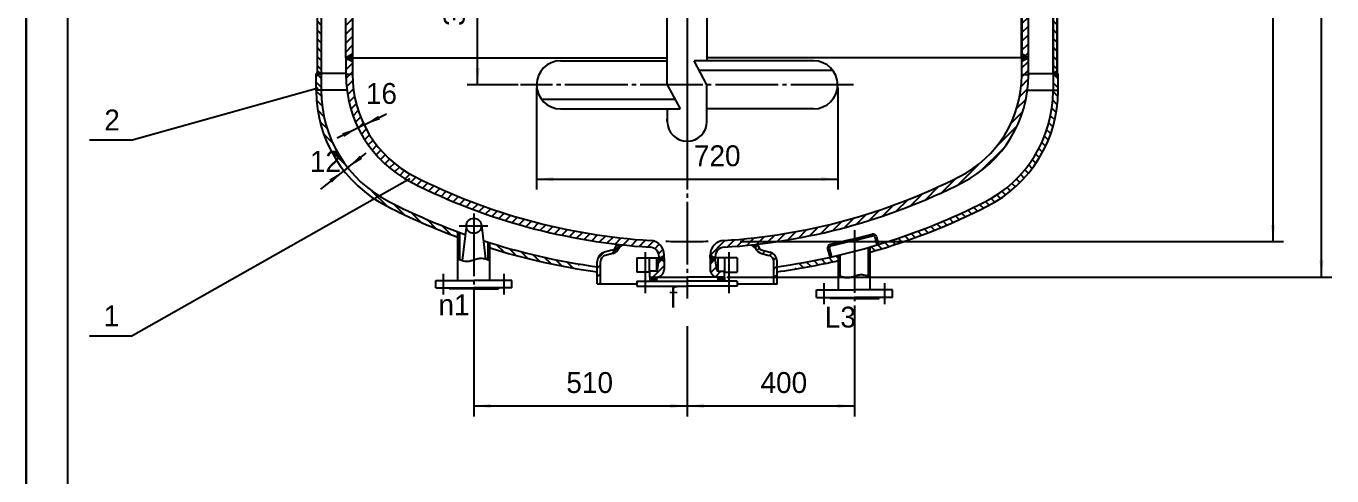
# Model space of a CAD drawing. Extents: x -21 to 598, y -220 to 621.
# Drawn here: x -21.2 to 291.1, y 121.4 to 229 of the extents above; entities that cross this region are included whole.
import ezdxf

# ---------------------------------------------------------------- set-up
doc = ezdxf.new("R2010")
doc.units = 0
doc.linetypes.add('DASHDOT', pattern=[18, 15, -1, 1, -1])
doc.layers.get('0').update_dxf_attribs({"linetype": 'CONTINUOUS'})
for name, color, linetype in [('1', 7, 'CONTINUOUS'), ('2', 94, 'DASHDOT'), ('70', 8, 'CONTINUOUS')]:
    doc.layers.add(name, color=color, linetype=linetype)
doc.styles.get("Standard").update_dxf_attribs({"font": 'isocp.shx', "width": 0.707, "bigfont": 'hztxt.shx'})
doc.styles.add('STYLE1', font='cadt_en.shx', dxfattribs={"width": 2.145643, "bigfont": 'cadt_hz.shx'})
doc.styles.add('STYLE17', font='cadt_en.shx', dxfattribs={"width": 1.115263, "bigfont": 'cadt_hz.shx'})
doc.styles.add('STYLE18', font='cadt_en.shx', dxfattribs={"width": 1.115263, "bigfont": 'cadt_hz.shx'})
doc.dimstyles.get("Standard").update_dxf_attribs({"dimtxt": 3.5, "dimasz": 4, "dimexe": 2, "dimexo": 0, "dimgap": 1, "dimtad": 1, "dimtoh": 1, "dimdec": 4, "dimzin": 0, "dimtxsty": 'STANDARD', "dimcen": 0, "dimazin": 3, "dimtfac": 1, "dimtdec": 4, "dimtmove": 0, "dimatfit": 3, "dimtolj": 1, "dimtzin": 0})

# ---------------------------------------------------------------- blocks, each defined once
blk = doc.blocks.new('*U30')
for p, q in [((216.89, 222.37), (216.91, 222.39, 1)), ((216.89, 222.09), (217.09, 222.29)), ((216.89, 222.27), (217.98, 221.18)), ((216.89, 221.81), (217.27, 222.18)), ((216.89, 221.52), (217.45, 222.08)), ((216.89, 221.99), (217.8, 221.08)), ((216.89, 221.24), (217.63, 221.98)), ((216.89, 220.96), (217.81, 221.87)), ((216.89, 220.67), (217.99, 221.77)), ((218.16, 221.28), (217.25, 222.19)), ((218.34, 221.39), (217.92, 221.81)), ((216.89, 221.7), (217.62, 220.97)), ((217.44, 220.87), (216.89, 221.42)), ((217.26, 220.77), (216.89, 221.14)), ((216.89, 220.85), (217.08, 220.66)), ((216.89, 220.57), (216.91, 220.56)), ((217.27, 220.77), (218.17, 221.66)), ((217.94, 221.16), (218.35, 221.56))]:
    blk.add_line(p, q)
blk = doc.blocks.new('*U31')
for p, q in [((224.4, 217.72), (224.43, 217.75, 1)), ((224.49, 217.78), (224.76, 217.52)), ((224.58, 217.62), (225.1, 218.14)), ((224.67, 217.89), (225.43, 217.13)), ((224.76, 217.51), (225.39, 218.14)), ((224.85, 217.99), (225.59, 217.25)), ((224.94, 217.41), (225.39, 217.86)), ((225.39, 217.73), (225.03, 218.09)), ((225.12, 217.31), (225.54, 217.73)), ((225.39, 218.01), (225.21, 218.2)), ((225.3, 217.2), (225.59, 217.49)), ((225.39, 218.3), (225.39, 218.29)), ((225.59, 217.53), (225.4, 217.73)), ((225.48, 217.1), (225.59, 217.21))]:
    blk.add_line(p, q)
blk = doc.blocks.new('*U32')
for p, q in [((216.89, 342.01), (218.49, 343.61, 1)), ((216.89, 339.89), (218.49, 341.49)), ((216.89, 337.77), (218.49, 339.37)), ((216.89, 335.65), (218.49, 337.25)), ((216.89, 333.53), (218.49, 335.13)), ((216.89, 331.41), (218.49, 333.01)), ((216.89, 329.29), (218.49, 330.89)), ((216.89, 327.16), (218.49, 328.76)), ((216.89, 325.04), (218.49, 326.64)), ((216.89, 322.92), (218.49, 324.52)), ((216.89, 320.8), (218.49, 322.4)), ((216.89, 318.68), (218.49, 320.28)), ((216.89, 316.56), (218.49, 318.16)), ((216.89, 314.44), (218.49, 316.04)), ((216.89, 312.32), (218.49, 313.92)), ((216.89, 310.19), (218.49, 311.79)), ((216.89, 308.07), (218.49, 309.67)), ((216.89, 305.95), (218.49, 307.55)), ((216.89, 303.83), (218.49, 305.43)), ((216.89, 301.71), (218.49, 303.31)), ((216.89, 299.59), (218.49, 301.19)), ((216.89, 297.47), (218.49, 299.07)), ((216.89, 295.34), (218.49, 296.94)), ((216.89, 293.22), (218.49, 294.82)), ((216.89, 291.1), (218.49, 292.7)), ((216.89, 288.98), (218.49, 290.58)), ((216.89, 286.86), (218.49, 288.46)), ((216.89, 284.74), (218.49, 286.34)), ((216.89, 282.62), (218.49, 284.22)), ((216.89, 280.5), (218.49, 282.1)), ((216.89, 278.37), (218.49, 279.97)), ((216.89, 276.25), (218.49, 277.85)), ((216.89, 274.13), (218.49, 275.73)), ((216.89, 272.01), (218.49, 273.61)), ((216.89, 269.89), (218.49, 271.49)), ((216.89, 267.77), (218.49, 269.37)), ((216.89, 265.65), (218.49, 267.25)), ((216.89, 263.52), (218.49, 265.12)), ((216.89, 261.4), (218.49, 263)), ((216.89, 259.28), (218.49, 260.88)), ((216.89, 257.16), (218.49, 258.76)), ((216.89, 255.04), (218.49, 256.64)), ((216.89, 252.92), (218.49, 254.52)), ((216.89, 250.8), (218.49, 252.4)), ((216.89, 248.68), (218.49, 250.28)), ((216.89, 246.55), (218.49, 248.15)), ((216.89, 244.43), (218.49, 246.03)), ((216.89, 242.31), (218.49, 243.91)), ((216.89, 240.19), (218.49, 241.79)), ((216.89, 238.07), (218.49, 239.67)), ((216.89, 235.95), (218.49, 237.55)), ((216.89, 233.83), (218.49, 235.43)), ((216.89, 231.71), (218.49, 233.31)), ((216.89, 229.58), (218.49, 231.18)), ((216.89, 227.46), (218.49, 229.06)), ((216.89, 225.34), (218.49, 226.94)), ((216.89, 223.22), (218.49, 224.82)), ((217.72, 221.92), (218.49, 222.7))]:
    blk.add_line(p, q)
blk = doc.blocks.new('*U33')
for p, q in [((216.89, 218.98), (218.49, 220.58)), ((216.76, 214.6), (218.48, 216.32)), ((216.89, 216.85), (218.49, 218.46)), ((216.4, 212.12), (218.31, 214.03)), ((215.69, 209.29), (217.91, 211.5)), ((214.37, 205.84), (217.16, 208.64)), ((210.89, 200.24), (215.82, 205.18)), ((207.15, 194.39), (212.6, 199.83)), ((201.78, 191.13), (206.74, 196.1)), ((193.9, 187.5), (197.04, 190.64)), ((197.71, 189.18), (201.11, 192.59)), ((186.89, 184.73), (189.64, 187.49)), ((190.31, 186.03), (193.24, 188.96)), ((180.46, 182.55), (182.96, 185.04)), ((183.61, 183.57), (186.23, 186.19)), ((168.86, 179.43), (171.01, 181.57)), ((171.63, 180.08), (173.85, 182.3)), ((174.49, 180.81), (176.79, 183.11)), ((177.43, 181.63), (179.82, 184.02)), ((149.94, 177.48), (150.59, 178.13)), ((152.06, 177.48), (152.96, 178.37)), ((154.18, 177.48), (155.37, 178.67)), ((156.3, 177.48), (157.83, 179.01)), ((158.42, 177.48), (160.34, 179.4)), ((160.94, 177.88), (162.91, 179.85)), ((163.52, 178.33), (165.54, 180.35)), ((166.16, 178.85), (168.24, 180.93)), ((145.69, 177.48), (145.98, 177.76, 1)), ((147.81, 177.48), (148.26, 177.93))]:
    blk.add_line(p, q)
blk = doc.blocks.new('*U34')
for p, q in [((224.39, 217.6), (225.59, 216.4, 1)), ((225.59, 214.28), (224.39, 215.48)), ((224.39, 213.35), (225.56, 212.18)), ((225.16, 208.35), (224.11, 209.4)), ((225.42, 210.21), (224.31, 211.31)), ((223.79, 207.59), (224.8, 206.58)), ((222.91, 204.23), (223.85, 203.29)), ((224.37, 204.9), (223.39, 205.87)), ((221.71, 201.18), (222.62, 200.28)), ((223.27, 201.75), (222.34, 202.67)), ((219.44, 197.09), (220.31, 196.23)), ((221.13, 197.52), (220.26, 198.4)), ((221.9, 198.87), (221.02, 199.76)), ((217.64, 194.65), (218.49, 193.8)), ((219.43, 194.99), (218.57, 195.84)), ((215.38, 190.55), (214.53, 191.4)), ((215.62, 192.43), (216.47, 191.58)), ((217.51, 192.66), (216.66, 193.51)), ((209.62, 187.82), (210.5, 186.94)), ((211.8, 187.76), (210.93, 188.63)), ((212.19, 189.5), (213.05, 188.64)), ((214.24, 189.57), (213.39, 190.42)), ((202.53, 184.3), (203.44, 183.4)), ((204.88, 184.08), (203.98, 184.98)), ((206.31, 184.76), (205.42, 185.66)), ((206.84, 186.36), (207.73, 185.46)), ((209.14, 186.18), (208.25, 187.07)), ((196.03, 180.2), (195.1, 181.13)), ((196.61, 181.74), (197.53, 180.82)), ((199.03, 181.44), (198.11, 182.36)), ((199.6, 183), (200.51, 182.08)), ((201.98, 182.74), (201.07, 183.64)), ((188.29, 177.33), (187.35, 178.28)), ((188.92, 178.82), (189.87, 177.88)), ((191.43, 178.44), (190.49, 179.38)), ((192.04, 179.95), (192.97, 179.01)), ((194.5, 179.6), (193.58, 180.53)), ((180.89, 176.25), (181.86, 175.28)), ((183.49, 175.77), (182.53, 176.73)), ((184.15, 177.23), (185.1, 176.28)), ((185.75, 177.75), (186.7, 176.8)), ((163.66, 172.27), (164.69, 171.23)), ((165.46, 172.59), (166.49, 171.56)), ((168.26, 171.91), (167.24, 172.93)), ((169, 173.28), (170.02, 172.27)), ((171.76, 172.65), (170.75, 173.66)), ((172.48, 174.05), (173.09, 173.44)), ((162.88, 170.92), (162.69, 171.11))]:
    blk.add_line(p, q)
blk = doc.blocks.new('*U35')
for p, q in [((225.39, 341.75), (224.39, 342.75, 1)), ((225.39, 339.63), (224.39, 340.63)), ((224.39, 338.51), (225.39, 337.51)), ((225.39, 335.39), (224.39, 336.39)), ((224.39, 334.27), (225.39, 333.27)), ((225.39, 331.15), (224.39, 332.15)), ((224.39, 330.03), (225.39, 329.03)), ((225.39, 326.91), (224.39, 327.91)), ((225.39, 324.78), (224.39, 325.78)), ((224.39, 323.66), (225.39, 322.66)), ((225.39, 320.54), (224.39, 321.54)), ((224.39, 319.42), (225.39, 318.42)), ((225.39, 316.3), (224.39, 317.3)), ((224.39, 315.18), (225.39, 314.18)), ((224.39, 313.06), (225.39, 312.06)), ((225.39, 309.93), (224.39, 310.93)), ((224.39, 308.81), (225.39, 307.81)), ((225.39, 305.69), (224.39, 306.69)), ((224.39, 304.57), (225.39, 303.57)), ((225.39, 301.45), (224.39, 302.45)), ((224.39, 300.33), (225.39, 299.33)), ((224.39, 298.21), (225.39, 297.21)), ((225.39, 295.09), (224.39, 296.09)), ((224.39, 293.96), (225.39, 292.96)), ((225.39, 290.84), (224.39, 291.84)), ((224.39, 289.72), (225.39, 288.72)), ((225.39, 286.6), (224.39, 287.6)), ((225.39, 284.48), (224.39, 285.48)), ((224.39, 283.36), (225.39, 282.36)), ((225.39, 280.24), (224.39, 281.24)), ((224.39, 279.11), (225.39, 278.11)), ((225.39, 275.99), (224.39, 276.99)), ((225.39, 273.87), (224.39, 274.87)), ((225.39, 271.75), (224.39, 272.75)), ((225.39, 269.63), (224.39, 270.63)), ((225.39, 267.51), (224.39, 268.51)), ((225.39, 265.39), (224.39, 266.39)), ((225.39, 263.27), (224.39, 264.27)), ((225.39, 261.14), (224.39, 262.14)), ((225.39, 259.02), (224.39, 260.02)), ((225.39, 256.9), (224.39, 257.9)), ((225.39, 254.78), (224.39, 255.78)), ((225.39, 252.66), (224.39, 253.66)), ((225.39, 250.54), (224.39, 251.54)), ((225.39, 248.42), (224.39, 249.42)), ((225.39, 246.3), (224.39, 247.3)), ((225.39, 244.17), (224.39, 245.17)), ((225.39, 242.05), (224.39, 243.05)), ((225.39, 239.93), (224.39, 240.93)), ((225.39, 237.81), (224.39, 238.81)), ((225.39, 235.69), (224.39, 236.69)), ((225.39, 233.57), (224.39, 234.57)), ((225.39, 231.45), (224.39, 232.45)), ((225.39, 229.32), (224.39, 230.32)), ((225.39, 227.2), (224.39, 228.2)), ((225.39, 225.08), (224.39, 226.08)), ((225.39, 222.96), (224.39, 223.96)), ((225.39, 220.84), (224.39, 221.84)), ((225.39, 218.72), (224.39, 219.72))]:
    blk.add_line(p, q)
blk = doc.blocks.new('*D36')
for p, q in [((56.89, 269.38), (56.89, 219.07)), ((216.89, 269.38), (216.89, 216.7)), ((56.89, 266.88), (216.89, 266.88))]:
    blk.add_line(p, q)
for points in [[(56.89, 266.88), (60.89, 267.38), (60.89, 266.38)], [(216.89, 266.88), (212.89, 266.38), (212.89, 267.38)]]:
    blk.add_solid(points)
at = {"insert": (144.23, 268.3), "char_height": 5, "attachment_point": 7, "style": 'STYLE17'}
blk.add_mtext('%%c1600', dxfattribs=at)
blk = doc.blocks.new('*D37')
for p, q in [((49.39, 249.65), (49.39, 257.79)), ((224.39, 257.79), (224.39, 214.33)), ((49.39, 255.29), (224.39, 255.29)), ((49.39, 234.32), (49.39, 245.3))]:
    blk.add_line(p, q)
for points in [[(49.39, 255.29), (53.39, 255.79), (53.39, 254.79)], [(224.39, 255.29), (220.39, 254.79), (220.39, 255.79)]]:
    blk.add_solid(points)
at = {"insert": (144.57, 256.71), "char_height": 5, "attachment_point": 7, "style": 'STYLE18'}
blk.add_mtext('%%c1750', dxfattribs=at)
blk = doc.blocks.new('*D38')
for p, q in [((216.89, 221.48), (216.89, 269.38)), ((218.49, 221.48), (218.49, 269.38)), ((216.89, 266.88), (232.2, 266.88, 1))]:
    blk.add_line(p, q)
for points in [[(216.89, 266.88), (212.89, 266.38), (212.89, 267.38)], [(218.49, 266.88), (222.49, 267.38), (222.49, 266.38)]]:
    blk.add_solid(points)
at = {"style": 'STYLE1'}
blk.add_text('16', height=5, dxfattribs=at).set_placement((226.63, 269.97))
blk = doc.blocks.new('*D39')
for p, q in [((224.39, 217.73), (224.39, 257.81)), ((225.39, 217.73), (225.39, 257.81)), ((233.47, 255.31), (224.39, 255.31, 1))]:
    blk.add_line(p, q)
for points in [[(224.39, 255.31), (220.39, 254.81), (220.39, 255.81)], [(225.39, 255.31), (229.39, 255.81), (229.39, 254.81)]]:
    blk.add_solid(points)
at = {"style": 'STYLE1'}
blk.add_text('10', height=5, dxfattribs=at).set_placement((227.83, 258.41))
blk = doc.blocks.new('*U40')
for p, q in [((130.2, 173.48), (130.22, 173.46)), ((130.31, 173.41), (130.63, 173.73, 1)), ((130.38, 173.58), (130.89, 173.07)), ((130.49, 173.3), (131.3, 174.12)), ((131.39, 172.85), (130.56, 173.69)), ((130.67, 173.2), (131.39, 173.92)), ((131.39, 173.14), (130.74, 173.79)), ((130.85, 173.1), (131.39, 173.64)), ((130.92, 173.89), (131.39, 173.42)), ((131.03, 172.99), (131.39, 173.36)), ((131.1, 174), (131.39, 173.7)), ((131.21, 172.89), (131.39, 173.08)), ((131.28, 174.1), (131.39, 173.98)), ((131.39, 172.79), (131.39, 172.79))]:
    blk.add_line(p, q)
blk = doc.blocks.new('*U41')
for p, q in [((127.99, 168.32), (128.65, 168.98)), ((127.99, 168.74), (128.22, 168.98)), ((127.99, 168.63), (128.64, 167.98)), ((128.07, 167.98), (129.07, 168.98)), ((128.07, 168.98), (129.07, 167.98)), ((128.49, 168.98), (129.49, 167.98)), ((128.5, 167.98), (129.5, 168.98)), ((128.92, 168.98), (129.59, 168.3)), ((128.92, 167.98), (129.59, 168.65)), ((129.34, 168.98), (129.59, 168.72)), ((127.99, 168.2), (128.22, 167.98)), ((129.35, 167.98), (129.59, 168.22, 1))]:
    blk.add_line(p, q)
blk = doc.blocks.new('*U42')
for p, q in [((142.51, 174.1), (142.39, 173.98)), ((142.69, 174), (142.39, 173.7)), ((143.12, 173.2), (142.39, 173.92)), ((142.87, 173.89), (142.39, 173.42)), ((142.39, 173.14), (143.05, 173.79)), ((142.39, 172.85), (143.23, 173.69)), ((142.94, 173.1), (142.39, 173.64)), ((142.76, 172.99), (142.39, 173.36)), ((142.58, 172.89), (142.39, 173.08)), ((142.4, 172.79), (142.39, 172.79)), ((143.3, 173.3), (142.48, 174.12)), ((143.41, 173.58), (142.9, 173.07)), ((143.47, 173.41), (143.15, 173.73)), ((143.59, 173.48), (143.57, 173.46, 1))]:
    blk.add_line(p, q)
blk = doc.blocks.new('*U43')
for p, q in [((144.87, 168.98), (144.19, 168.3)), ((144.44, 168.98), (144.19, 168.72)), ((144.86, 167.98), (144.19, 168.65)), ((145.29, 168.98), (144.29, 167.98)), ((145.29, 167.98), (144.29, 168.98)), ((145.71, 167.98), (144.71, 168.98)), ((145.72, 168.98), (144.72, 167.98)), ((145.79, 168.32), (145.14, 168.98)), ((145.79, 168.63), (145.14, 167.98)), ((145.79, 168.74), (145.56, 168.98)), ((144.44, 167.98), (144.19, 168.22)), ((145.79, 168.2), (145.57, 167.98, 1))]:
    blk.add_line(p, q)
blk = doc.blocks.new('*U45')
for p, q in [((55.45, 221.39), (55.87, 221.81)), ((55.63, 221.28), (56.53, 222.19)), ((56.89, 220.67), (55.8, 221.77)), ((56.89, 222.27), (55.81, 221.18)), ((56.89, 221.99), (55.98, 221.08)), ((56.89, 220.96), (55.98, 221.87)), ((56.89, 221.24), (56.16, 221.98)), ((56.89, 221.52), (56.34, 222.08)), ((56.89, 221.81), (56.52, 222.18)), ((56.89, 222.09), (56.7, 222.29)), ((56.89, 222.37), (56.87, 222.39)), ((55.84, 221.16), (55.44, 221.56)), ((56.51, 220.77), (55.62, 221.66)), ((56.89, 221.7), (56.16, 220.97)), ((56.34, 220.87), (56.89, 221.42)), ((56.52, 220.77), (56.89, 221.14)), ((56.89, 220.85), (56.7, 220.66)), ((56.89, 220.57), (56.88, 220.56, 1))]:
    blk.add_line(p, q)
blk = doc.blocks.new('*U48')
for p, q in [((48.94, 217.99), (48.19, 217.25)), ((48.19, 217.53), (48.39, 217.73)), ((48.49, 217.2), (48.19, 217.49)), ((48.31, 217.1), (48.19, 217.21)), ((48.67, 217.31), (48.24, 217.73)), ((49.12, 217.89), (48.36, 217.13)), ((48.4, 218.3), (48.39, 218.29)), ((48.39, 218.01), (48.58, 218.2)), ((49.02, 217.51), (48.39, 218.14)), ((48.39, 217.73), (48.76, 218.09)), ((48.84, 217.41), (48.39, 217.86)), ((49.2, 217.62), (48.68, 218.14)), ((49.3, 217.78), (49.03, 217.52, 1)), ((49.38, 217.72), (49.35, 217.75))]:
    blk.add_line(p, q)
blk = doc.blocks.new('*U52')
for p, q in [((82.09, 173.32), (82.26, 173.25, 1)), ((82.26, 173.25), (82.45, 173.18)), ((82.45, 173.18), (82.68, 173.09)), ((82.68, 173.09), (82.92, 173.01)), ((82.92, 173.01), (83.17, 172.93)), ((83.17, 172.93), (83.44, 172.86)), ((83.44, 172.86), (83.71, 172.81)), ((83.71, 172.81), (83.97, 172.78)), ((83.97, 172.78), (84.23, 172.77)), ((84.23, 172.77), (84.48, 172.78)), ((84.48, 172.78), (84.73, 172.81)), ((84.73, 172.81), (84.97, 172.86)), ((84.97, 172.86), (85.2, 172.92)), ((85.2, 172.92), (85.43, 172.98)), ((85.43, 172.98), (85.66, 173.06)), ((85.66, 173.06), (85.89, 173.14)), ((85.89, 173.14), (86.12, 173.21)), ((86.12, 173.21), (86.35, 173.29)), ((86.35, 173.29), (86.59, 173.36)), ((86.59, 173.36), (86.82, 173.41)), ((86.82, 173.41), (87.06, 173.46)), ((87.06, 173.46), (87.31, 173.49)), ((87.31, 173.49), (87.56, 173.5)), ((87.56, 173.5), (87.81, 173.49)), ((87.81, 173.49), (88.08, 173.46)), ((88.08, 173.46), (88.35, 173.41)), ((88.35, 173.41), (88.61, 173.34)), ((88.61, 173.34), (88.87, 173.26)), ((88.87, 173.26), (89.11, 173.18)), ((89.11, 173.18), (89.33, 173.1)), ((89.33, 173.1), (89.53, 173.02)), ((89.53, 173.02), (89.69, 172.95))]:
    blk.add_line(p, q)
blk = doc.blocks.new('*U53')
for p, q in [((173.09, 169.43), (173.26, 169.37, 1)), ((173.26, 169.37), (173.45, 169.29)), ((173.45, 169.29), (173.67, 169.2)), ((173.67, 169.2), (173.92, 169.12)), ((173.92, 169.12), (174.17, 169.04)), ((174.17, 169.04), (174.44, 168.97)), ((174.44, 168.97), (174.7, 168.91)), ((174.7, 168.91), (174.97, 168.88)), ((174.97, 168.88), (175.23, 168.87)), ((175.23, 168.87), (175.48, 168.88)), ((175.48, 168.88), (175.72, 168.91)), ((175.72, 168.91), (175.96, 168.95)), ((175.96, 168.95), (176.2, 169.01)), ((176.2, 169.01), (176.43, 169.07)), ((176.43, 169.07), (176.66, 169.15)), ((176.66, 169.15), (176.89, 169.22)), ((176.89, 169.22), (177.12, 169.3)), ((177.12, 169.3), (177.35, 169.37)), ((177.35, 169.37), (177.59, 169.44)), ((177.59, 169.44), (177.82, 169.49)), ((177.82, 169.49), (178.06, 169.54)), ((178.06, 169.54), (178.31, 169.57)), ((178.31, 169.57), (178.56, 169.58)), ((178.56, 169.58), (178.82, 169.57)), ((178.82, 169.57), (179.08, 169.53)), ((179.08, 169.53), (179.35, 169.48)), ((179.35, 169.48), (179.61, 169.41)), ((179.61, 169.41), (179.87, 169.33)), ((179.87, 169.33), (180.11, 169.24)), ((180.11, 169.24), (180.33, 169.16)), ((180.33, 169.16), (180.53, 169.08)), ((180.53, 169.08), (180.69, 169.01))]:
    blk.add_line(p, q)
blk = doc.blocks.new('*U55')
for p, q in [((55.29, 348), (55.91, 348.62, 1)), ((55.29, 345.88), (56.89, 347.48)), ((55.29, 343.76), (56.89, 345.36)), ((55.29, 341.63), (56.89, 343.23)), ((55.29, 339.51), (56.89, 341.11)), ((55.29, 337.39), (56.89, 338.99)), ((55.29, 335.27), (56.89, 336.87)), ((55.29, 333.15), (56.89, 334.75)), ((55.29, 331.03), (56.89, 332.63)), ((55.29, 328.91), (56.89, 330.51)), ((55.29, 326.78), (56.89, 328.38)), ((55.29, 324.66), (56.89, 326.26)), ((55.29, 322.54), (56.89, 324.14)), ((55.29, 320.42), (56.89, 322.02)), ((55.29, 318.3), (56.89, 319.9)), ((55.29, 316.18), (56.89, 317.78)), ((55.29, 314.06), (56.89, 315.66)), ((55.29, 311.94), (56.89, 313.54)), ((55.29, 309.81), (56.89, 311.41)), ((55.29, 307.69), (56.89, 309.29)), ((55.29, 305.57), (56.89, 307.17)), ((55.29, 303.45), (56.89, 305.05)), ((55.29, 301.33), (56.89, 302.93)), ((55.29, 299.21), (56.89, 300.81)), ((55.29, 297.09), (56.89, 298.69)), ((55.29, 294.97), (56.89, 296.57)), ((55.29, 292.84), (56.89, 294.44)), ((55.29, 290.72), (56.89, 292.32)), ((55.29, 288.6), (56.89, 290.2)), ((55.29, 286.48), (56.89, 288.08)), ((55.29, 284.36), (56.89, 285.96)), ((55.29, 282.24), (56.89, 283.84)), ((55.29, 280.12), (56.89, 281.72)), ((55.29, 277.99), (56.89, 279.59)), ((55.29, 275.87), (56.89, 277.47)), ((55.29, 273.75), (56.89, 275.35)), ((55.29, 271.63), (56.89, 273.23)), ((55.29, 269.51), (56.89, 271.11)), ((55.29, 267.39), (56.89, 268.99)), ((55.29, 265.27), (56.89, 266.87)), ((55.29, 263.15), (56.89, 264.75)), ((55.29, 261.02), (56.89, 262.62)), ((55.29, 258.9), (56.89, 260.5)), ((55.29, 256.78), (56.89, 258.38)), ((55.29, 254.66), (56.89, 256.26)), ((55.29, 252.54), (56.89, 254.14)), ((55.29, 250.42), (56.89, 252.02)), ((55.29, 248.3), (56.89, 249.9)), ((55.29, 246.17), (56.89, 247.77)), ((55.29, 244.05), (56.89, 245.65)), ((55.29, 241.93), (56.89, 243.53)), ((55.29, 239.81), (56.89, 241.41)), ((55.29, 237.69), (56.89, 239.29)), ((55.29, 235.57), (56.89, 237.17)), ((55.29, 233.45), (56.89, 235.05)), ((55.29, 231.33), (56.89, 232.93)), ((55.29, 229.2), (56.89, 230.8)), ((55.29, 227.08), (56.89, 228.68)), ((55.29, 224.96), (56.89, 226.56)), ((55.29, 222.84), (56.89, 224.44))]:
    blk.add_line(p, q)
blk = doc.blocks.new('*U56')
for p, q in [((142.39, 174.18), (145.69, 177.48, 1)), ((146.53, 176.2), (147.81, 177.48)), ((148.83, 176.37), (149.94, 177.48)), ((151.16, 176.58), (152.06, 177.48)), ((153.53, 176.83), (154.18, 177.48)), ((155.95, 177.13), (156.3, 177.48)), ((142.39, 172.05), (143.62, 173.28)), ((142.54, 170.08), (143.89, 171.43)), ((143.64, 169.06), (144.96, 170.38)), ((145.68, 168.98), (145.79, 169.09))]:
    blk.add_line(p, q)
blk = doc.blocks.new('*U57')
for p, q in [((55.29, 220.72), (55.77, 221.2, 1)), ((55.29, 218.6), (56.89, 220.2)), ((55.3, 216.49), (56.89, 218.08)), ((55.43, 214.49), (56.92, 215.99)), ((55.68, 212.62), (57.09, 214.03)), ((56.02, 210.84), (57.37, 212.19)), ((56.46, 209.16), (57.76, 210.46)), ((56.99, 207.56), (58.25, 208.82)), ((57.58, 206.04), (58.81, 207.26)), ((58.25, 204.58), (59.45, 205.78)), ((58.98, 203.19), (60.16, 204.37)), ((59.77, 201.86), (60.93, 203.03)), ((60.63, 200.6), (61.77, 201.74)), ((61.54, 199.39), (62.68, 200.52)), ((62.5, 198.23), (63.64, 199.36)), ((63.53, 197.13), (64.66, 198.26)), ((64.6, 196.09), (65.74, 197.22)), ((65.74, 195.1), (66.87, 196.24)), ((66.93, 194.17), (68.07, 195.31)), ((68.17, 193.29), (69.33, 194.45)), ((69.48, 192.48), (70.65, 193.65)), ((70.84, 191.72), (72.03, 192.91)), ((72.25, 191.01), (73.45, 192.21)), ((73.68, 190.31), (74.88, 191.51)), ((75.12, 189.63), (76.32, 190.84)), ((76.57, 188.96), (77.78, 190.17)), ((78.03, 188.3), (79.25, 189.52)), ((79.51, 187.66), (80.73, 188.88)), ((81, 187.03), (82.23, 188.26)), ((82.51, 186.41), (83.74, 187.65)), ((84.03, 185.81), (85.26, 187.05)), ((85.56, 185.23), (86.8, 186.47)), ((87.11, 184.65), (88.36, 185.9)), ((88.67, 184.09), (89.93, 185.35)), ((90.25, 183.55), (91.51, 184.81)), ((91.84, 183.02), (93.11, 184.29)), ((93.45, 182.51), (94.73, 183.79)), ((95.07, 182.01), (96.36, 183.3)), ((96.71, 181.53), (98.01, 182.83)), ((98.37, 181.06), (99.67, 182.37)), ((100.04, 180.62), (101.36, 181.93)), ((101.73, 180.18), (103.06, 181.51)), ((103.44, 179.77), (104.77, 181.1)), ((105.17, 179.37), (106.51, 180.72)), ((106.91, 179), (108.26, 180.35)), ((108.67, 178.64), (110.04, 180)), ((110.45, 178.3), (111.83, 179.67)), ((112.25, 177.98), (113.64, 179.37)), ((114.07, 177.68), (115.48, 179.08)), ((115.91, 177.4), (117.33, 178.81)), ((117.78, 177.14), (119.21, 178.57)), ((119.66, 176.9), (121.11, 178.34)), ((121.57, 176.68), (123.03, 178.14)), ((123.5, 176.49), (124.97, 177.97)), ((125.45, 176.33), (126.95, 177.82)), ((127.43, 176.18), (128.86, 177.61)), ((129.15, 175.78), (130.23, 176.86)), ((130.07, 174.58), (131.11, 175.62)), ((130.04, 172.43), (130.76, 173.15)), ((128.71, 168.98), (131.39, 171.66))]:
    blk.add_line(p, q)
blk = doc.blocks.new('*U59')
for p, q in [((45.18, 244.08), (45.58, 243.68)), ((47.3, 244.08), (47.7, 243.68)), ((48.39, 242.98), (49.39, 241.98, 1)), ((48.39, 240.86), (49.39, 239.86)), ((48.39, 238.74), (49.39, 237.74)), ((48.39, 236.62), (49.39, 235.62)), ((48.39, 234.5), (49.39, 233.5)), ((48.39, 232.38), (49.39, 231.38)), ((48.39, 230.26), (49.39, 229.26)), ((48.39, 228.13), (49.39, 227.13)), ((48.39, 226.01), (49.39, 225.01)), ((48.39, 223.89), (49.39, 222.89)), ((48.39, 221.77), (49.39, 220.77)), ((48.39, 219.65), (49.39, 218.65))]:
    blk.add_line(p, q)
blk = doc.blocks.new('*U61')
for p, q in [((48.19, 215.61), (49.39, 214.41)), ((48.63, 217.29), (49.39, 216.53, 1)), ((48.19, 213.48), (49.42, 212.26)), ((48.27, 211.28), (49.61, 209.95)), ((48.54, 208.89), (50.03, 207.41)), ((49.06, 206.25), (50.79, 204.53)), ((49.95, 203.24), (52.13, 201.06)), ((51.53, 199.54), (55.19, 195.88)), ((56.21, 192.73), (58.35, 190.6)), ((61.5, 189.57), (65.16, 185.92)), ((66.72, 186.47), (69.3, 183.89)), ((70.8, 184.52), (73.19, 182.12)), ((74.63, 182.81), (76.87, 180.56)), ((78.26, 181.3), (80.38, 179.18)), ((81.72, 179.95), (82.09, 179.58))]:
    blk.add_line(p, q)
blk = doc.blocks.new('*U62')
for p, q in [((90.08, 175.84), (89.29, 176.63)), ((93.11, 174.94), (91.33, 176.71)), ((94.33, 175.84), (96.04, 174.12)), ((97.23, 175.05), (98.89, 173.39)), ((89.69, 174.11), (89.29, 174.51)), ((100.06, 174.34), (101.67, 172.73)), ((104.39, 172.14), (102.82, 173.71)), ((107.04, 171.61), (105.51, 173.13)), ((109.64, 171.13), (108.15, 172.62)), ((110.73, 172.16), (111.09, 171.8, 1))]:
    blk.add_line(p, q)
blk = doc.blocks.new('*U63')
for p, q in [((82.49, 179.18), (82.09, 179.58, 1)), ((82.09, 177.46), (82.49, 177.06)), ((82.09, 175.34), (82.49, 174.94))]:
    blk.add_line(p, q)
blk = doc.blocks.new('*U64')
for p, q in [((173.49, 173.04), (173.09, 173.44)), ((180.29, 174.72), (180.69, 174.32, 1)), ((180.69, 172.2), (180.29, 172.6)), ((173.49, 170.91), (173.09, 171.32)), ((180.29, 170.48), (180.69, 170.08))]:
    blk.add_line(p, q)
blk = doc.blocks.new('*D65')
for p, q in [((85.89, 158.7), (85.89, 135.65)), ((136.89, 157.22), (136.89, 135.65)), ((85.89, 138.15), (136.89, 138.15))]:
    blk.add_line(p, q)
for points in [[(85.89, 138.15), (89.89, 138.65), (89.89, 137.65)], [(136.89, 138.15), (132.89, 137.65), (132.89, 138.65)]]:
    blk.add_solid(points)
at = {"style": 'STYLE1'}
blk.add_text('510', height=5, dxfattribs=at).set_placement((108.01, 141.25))
blk = doc.blocks.new('*D66')
for p, q in [((136.89, 157.22), (136.89, 135.65)), ((176.89, 156.77), (176.89, 135.65)), ((136.89, 138.15), (176.89, 138.15))]:
    blk.add_line(p, q)
for points in [[(136.89, 138.15), (140.89, 138.65), (140.89, 137.65)], [(176.89, 138.15), (172.89, 137.65), (172.89, 138.65)]]:
    blk.add_solid(points)
at = {"style": 'STYLE1'}
blk.add_text('400', height=5, dxfattribs=at).set_placement((154.44, 141.25))
blk = doc.blocks.new('*U69')
blk.add_line((59.63, 205.39), (65.03, 208.02))
blk.add_solid([(59.63, 205.39), (63.01, 207.59), (63.45, 206.69)])
blk = doc.blocks.new('*U70')
blk.add_line((59.69, 205.42), (53.18, 202.25))
blk.add_solid([(58.2, 204.69), (54.82, 202.49), (54.38, 203.39)])
blk = doc.blocks.new('*U71')
blk.add_line((55.73, 195.17), (60.1, 198.6))
blk.add_solid([(55.73, 195.17), (58.57, 198.03), (59.18, 197.25)])
blk = doc.blocks.new('*U72')
blk.add_line((56, 195.39), (49.21, 190.06))
blk.add_solid([(54.78, 194.43), (51.94, 191.57), (51.33, 192.36)])
blk = doc.blocks.new('*D86')
for p, q in [((184.54, 402.48), (279.52, 402.48)), ((277.02, 177.48), (277.02, 402.48)), ((149.54, 177.48), (279.52, 177.48))]:
    blk.add_line(p, q)
for points in [[(277.02, 402.48), (277.52, 398.48), (276.52, 398.48)], [(277.02, 177.48), (276.52, 181.48), (277.52, 181.48)]]:
    blk.add_solid(points)
at = {"style": 'STYLE1'}
blk.add_text('2250', height=5, rotation=90, dxfattribs=at).set_placement((273.93, 288.49))
blk = doc.blocks.new('*D163')
for p, q in [((288.58, 168.98), (288.58, 559.68)), ((146.42, 168.98), (291.08, 168.98))]:
    blk.add_line(p, q)
blk.add_solid([(288.58, 168.98), (288.08, 172.98), (289.08, 172.98)])
blk = doc.blocks.new('*U164')
at = {"layer": '1'}
for p, q in [((132.14, 297.91), (132.14, 253.98)), ((141.64, 297.91), (141.64, 250.1)), ((136.89, 255.22), (139.01, 253.1)), ((141.14, 250.98), (139.01, 253.1)), ((132.14, 214.98), (132.14, 251.82)), ((132.65, 250.98), (134.77, 248.85)), ((136.89, 246.73), (134.77, 248.85)), ((141.64, 247.97), (141.64, 220.73)), ((106.64, 220.73), (132.14, 220.73)), ((141.64, 214.98), (138.59, 220.73)), ((167.14, 220.73), (138.59, 220.73)), ((139.77, 218.51), (171.68, 218.51)), ((132.14, 214.98), (135.2, 209.23)), ((141.64, 206.23), (141.64, 214.98)), ((134.02, 211.45), (102.1, 211.45)), ((106.64, 209.23), (135.2, 209.23)), ((132.14, 209.23), (132.14, 206.23, 6.28)), ((167.14, 209.23), (141.64, 209.23)), ((132.14, 206.23), (132.14, 206.73)), ((141.64, 206.23), (141.64, 206.73))]:
    blk.add_line(p, q, dxfattribs=at)
for centre, radius, start, end in [((134.95, 252.92), 3, 45, 225), ((138.84, 249.03), 3, 225, 405), ((106.64, 214.98), 5.75, 90, 270), ((167.14, 214.98), 5.75, 270, 450), ((136.89, 206.23), 4.75, 180, 360)]:
    blk.add_arc(centre, radius, start, end, dxfattribs=at)
at = {"layer": '2'}
for p, q in [((136.89, 300.98), (136.89, 200.78, 6.28)), ((130.87, 257), (142.74, 245.12, 6.28)), ((143.65, 250.98), (129.45, 250.98, 6.28)), ((176.67, 214.98), (97.08, 214.98))]:
    blk.add_line(p, q, dxfattribs=at)
blk = doc.blocks.new('*D165')
for p, q in [((100.89, 214.35), (100.89, 189.93)), ((172.89, 214.35), (172.89, 189.93)), ((100.89, 192.43), (172.89, 192.43))]:
    blk.add_line(p, q)
for points in [[(100.89, 192.43), (104.89, 192.93), (104.89, 191.93)], [(172.89, 192.43), (168.89, 191.93), (168.89, 192.93)]]:
    blk.add_solid(points)
at = {"style": 'STYLE1'}
blk.add_text('720', height=5, dxfattribs=at).set_placement((138.51, 195.52))
blk = doc.blocks.new('*D166')
for p, q in [((128.82, 250.98), (84.28, 250.98)), ((86.78, 214.98), (86.78, 250.98)), ((96.45, 214.98), (84.28, 214.98))]:
    blk.add_line(p, q)
for points in [[(86.78, 250.98), (87.28, 246.98), (86.28, 246.98)], [(86.78, 214.98), (86.28, 218.98), (87.28, 218.98)]]:
    blk.add_solid(points)
at = {"style": 'STYLE1'}
blk.add_text('360', height=5, rotation=90, dxfattribs=at).set_placement((83.69, 229.06))
blk = doc.blocks.new('*U186')
for p, q in [((115.48, 173.35), (117.06, 174.92)), ((118.82, 174.57), (120.47, 176.22)), ((120.19, 176.84), (120.85, 176.17)), ((120.2, 176.68), (120.35, 176.82)), ((120.32, 176.48), (120.63, 176.79)), ((120.44, 176.27), (120.92, 176.75)), ((120.44, 176.26), (120.68, 176.03)), ((120.55, 176.8), (121.02, 176.32)), ((120.55, 176.07), (121.2, 176.72)), ((120.91, 176.76), (121.2, 176.47)), ((121.26, 176.72), (121.37, 176.61)), ((152.34, 176.68), (152.37, 176.7)), ((152.45, 176.71), (153.18, 175.99)), ((152.51, 176.53), (152.72, 176.74)), ((152.68, 176.38), (153.08, 176.78)), ((152.74, 176.74), (153.3, 176.19)), ((152.86, 176.24), (153.44, 176.82)), ((153.03, 176.77), (153.41, 176.39)), ((153.03, 176.09), (153.53, 176.59)), ((153.31, 176.81), (153.53, 176.59)), ((153.55, 175.36), (154.12, 175.92)), ((153.6, 176.84), (153.64, 176.79)), ((154.9, 174.58), (155.55, 175.24)), ((115.39, 171.14), (116.19, 171.94)), ((156.57, 174.13), (157.18, 174.74)), ((157.56, 173), (158.2, 173.64)), ((115.39, 169.02), (116.19, 169.82)), ((157.59, 170.91), (158.39, 171.71)), ((157.59, 168.79), (158.39, 169.59)), ((115.86, 167.36), (116.19, 167.7, 1)), ((158.28, 167.36), (158.39, 167.47))]:
    blk.add_line(p, q)
at = {"layer": '70'}
for p, q in [((118.88, 175.41), (117.1, 174.93, 6.28)), ((120.11, 176.85), (120.61, 175.97)), ((120.61, 175.97), (121.46, 176.7)), ((153.17, 175.97), (152.32, 176.7)), ((153.68, 176.85), (153.17, 175.97)), ((154.9, 175.41), (156.69, 174.93, 6.28)), ((115.39, 167.36), (115.39, 172.71, 6.28)), ((116.19, 167.36), (116.19, 172.71, 6.28)), ((119.09, 174.64), (117.31, 174.16, 6.28)), ((154.69, 174.64), (156.48, 174.16, 6.28)), ((157.59, 167.36), (157.59, 172.71)), ((158.39, 167.36), (158.39, 172.71)), ((115.39, 167.36), (124.89, 167.36)), ((148.89, 167.36), (158.39, 167.36))]:
    blk.add_line(p, q, dxfattribs=at)
for centre, radius, start, end in [((117.69, 172.71), 2.3, 105, 180), ((118.49, 176.86), 1.5, 285, 360), ((118.49, 176.86), 2.3, 285, 337.2161), ((155.29, 176.86), 2.3, 202.7839, 255), ((155.29, 176.86), 1.5, 180, 255), ((156.09, 172.71), 2.3, 0, 75), ((117.69, 172.71), 1.5, 105, 180), ((156.09, 172.71), 1.5, 0, 75)]:
    blk.add_arc(centre, radius, start, end, dxfattribs=at)

msp = doc.modelspace()

# ---------------------------------------------------------------- linework, layer by layer
for p, q in [((-21.18936, -220.16859), (-21.18936, 620.83141)), ((-21.18936, 620.83141), (-21.18936, -220.16859)), ((3.94144, 201.72612), (48.689, 214.27641)), ((3.94144, 154.81563), (70.542, 192.58541, 1))]:
    msp.add_line(p, q)
at = {"layer": '1'}
for p, q in [((-11.18936, -210.16859), (-11.18936, 595.83141)), ((141.643, 224.52781), (141.643, 421.4759)), ((55.293, 221.4759), (55.293, 348.9759)), ((56.893, 348.9759), (56.893, 221.4759)), ((216.893, 348.9759), (216.893, 221.4759)), ((218.493, 221.4759), (218.493, 348.9759)), ((224.393, 343.9759), (224.393, 217.7259)), ((225.393, 343.9759), (225.393, 217.7259)), ((48.393, 243.6764), (48.393, 217.7259)), ((49.393, 245.29892), (49.393, 217.7259)), ((55.293, 221.4759), (56.893, 222.39966)), ((218.493, 221.4759), (216.893, 222.39966)), ((55.293, 221.4759), (56.893, 220.55214)), ((55.293, 221.4759), (55.293, 217.29145)), ((55.293, 221.4759), (132.143, 221.4759)), ((56.893, 221.4759), (56.893, 217.29145, 6.28319)), ((218.493, 221.4759), (141.643, 221.4759)), ((216.893, 217.4759), (216.893, 221.4759, 6.28319)), ((218.493, 221.4759), (216.893, 220.55214)), ((218.493, 217.4759), (218.493, 221.4759)), ((55.293, 217.7259), (48.193, 217.7259, 6.28319)), ((48.193, 213.52416), (48.193, 217.7259)), ((49.393, 217.7259), (48.193, 217.03308)), ((49.393, 217.7259), (48.393, 218.30325)), ((49.393, 217.7259), (49.393, 213.52416, 6.28319)), ((216.893, 217.4759), (216.893, 217.29145)), ((218.493, 217.7259), (225.593, 217.7259)), ((218.493, 217.4759), (218.493, 217.29145)), ((224.393, 217.7259), (225.393, 218.30325)), ((224.393, 217.7259), (225.593, 217.03308)), ((224.393, 217.7259), (224.393, 213.7259)), ((225.593, 213.52416), (225.593, 217.7259)), ((224.393, 213.7259), (224.393, 213.52416)), ((3.94144, 201.72612), (-6.05856, 201.72612, 1)), ((84.10563, 181.46571), (83.09245, 172.95729)), ((87.68037, 181.46571), (88.64934, 173.32858)), ((82.0935, 168.19337), (82.0935, 179.81661)), ((82.494, 173.16063), (82.494, 179.6686)), ((176.12595, 178.00439), (171.07993, 176.74627)), ((176.12595, 178.00439), (181.17198, 179.2625)), ((176.2227, 177.61636), (181.27018, 178.87484)), ((181.75385, 178.58422), (182.23749, 176.64445)), ((182.14114, 178.68017), (182.61991, 176.75994)), ((89.292, 173.11181), (89.292, 177.34131, 6.28319)), ((89.6925, 168.19337), (89.6925, 177.21492)), ((170.4976, 175.7771), (171.01154, 173.71578)), ((170.8846, 175.87421), (171.40108, 173.80273)), ((176.2227, 177.61636), (171.17522, 176.35789, 6.28319)), ((180.292, 169.17443), (180.292, 176.0732)), ((180.6925, 165.89907), (180.6925, 176.18858)), ((124.892, 173.5744), (130.193, 173.5744)), ((124.892, 173.5744), (124.892, 170.1754)), ((127.892, 170.1754), (127.892, 173.5744)), ((129.593, 173.5744), (129.593, 170.42912)), ((129.78781, 170.71643), (130.193, 173.4759, 6.28319)), ((130.193, 173.4759), (131.393, 174.16872)), ((130.193, 173.4759), (130.193, 173.84999, 6.28319)), ((130.193, 173.4759), (131.393, 172.78308)), ((131.393, 173.4759), (130.193, 173.4759)), ((131.393, 173.4759), (131.393, 174.25073, 6.28319)), ((131.393, 173.4759), (131.393, 170.7759)), ((142.393, 173.4759), (142.393, 174.25073)), ((143.593, 173.4759), (142.393, 174.16872)), ((143.593, 173.4759), (142.393, 172.78308)), ((142.393, 173.4759), (142.393, 170.7759)), ((142.393, 173.4759), (143.593, 173.4759)), ((143.593, 173.4759), (143.593, 173.84999)), ((148.894, 173.5744), (143.593, 173.5744)), ((143.99819, 170.71643), (143.593, 173.4759, 6.28319)), ((144.193, 173.5744), (144.193, 170.42912)), ((145.894, 170.1754), (145.894, 173.5744)), ((148.894, 173.5744), (148.894, 170.1754)), ((173.0935, 165.89907), (173.0935, 174.19259, 6.28319)), ((173.494, 169.27099), (173.494, 174.28773)), ((127.9925, 170.1754), (124.892, 170.1754)), ((129.39304, 170.3754), (127.892, 170.3754)), ((127.9925, 168.9759), (127.9925, 170.3754)), ((127.9925, 168.9759), (136.892, 168.9759, 6.28319)), ((127.9925, 168.9759), (127.9925, 167.9769)), ((129.593, 168.9759), (129.593, 167.9769)), ((145.7935, 168.9759), (136.894, 168.9759, 6.28319)), ((145.7935, 168.9759), (136.894, 168.9759)), ((144.193, 168.9759), (144.193, 167.9769)), ((144.39296, 170.3754), (145.894, 170.3754)), ((145.7935, 168.9759), (145.7935, 170.3754)), ((145.7935, 170.1754), (148.894, 170.1754)), ((145.7935, 168.9759), (145.7935, 167.9769)), ((76.794, 168.19337), (85.893, 168.19337)), ((76.794, 166.39337), (76.794, 168.19337)), ((76.794, 166.39337), (85.893, 166.39337)), ((79.9935, 166.39337), (79.9935, 166.19387)), ((85.893, 166.19387), (79.9935, 166.19387)), ((94.992, 168.19337), (85.893, 168.19337)), ((94.992, 166.39337), (85.893, 166.39337)), ((85.893, 166.19387), (91.7925, 166.19387)), ((91.7925, 166.39337), (91.7925, 166.19387)), ((94.992, 166.39337), (94.992, 168.19337)), ((124.892, 167.9769), (136.892, 167.9769)), ((124.892, 167.9769), (124.892, 166.7769)), ((124.892, 166.7769), (136.892, 166.7769)), ((148.894, 167.9769), (136.894, 167.9769)), ((148.894, 166.7769), (136.894, 166.7769)), ((148.894, 167.9769), (148.894, 166.7769)), ((167.794, 165.89907), (176.893, 165.89907)), ((167.794, 164.09907), (167.794, 165.89907, 6.28319)), ((185.992, 165.89907), (176.893, 165.89907)), ((185.992, 164.09907), (185.992, 165.89907)), ((167.794, 164.09907), (176.893, 164.09907, 6.28319)), ((170.9935, 163.89957), (170.9935, 164.09907)), ((176.893, 163.89957), (170.9935, 163.89957)), ((185.992, 164.09907), (176.893, 164.09907)), ((176.893, 163.89957), (182.7925, 163.89957)), ((182.7925, 163.89957), (182.7925, 164.09907)), ((3.94144, 154.81563), (-6.05856, 154.81563))]:
    msp.add_line(p, q, dxfattribs=at)
msp.add_circle((85.893, 181.25287), 1.8, dxfattribs=at)
for centre, radius, start, end in [((84.093, 217.29145), 28.8, 179.6330423, 243.1244059), ((84.093, 217.29145), 27.2, 179.6114562, 243.1244059), ((189.693, 217.29145), 27.2, 296.8755941, 360), ((189.693, 217.29145), 28.8, 296.8755941, 360), ((79.143, 213.52416), 30.95, 180, 243.1244059), ((79.143, 213.52416), 29.75, 179.6114562, 243.1244059), ((194.643, 213.52416), 29.75, 296.8755941, 360), ((194.643, 213.52416), 30.95, 296.8755941, 360), ((136.893, 321.4759), 145.6, 243.1244059, 266.5112861), ((136.893, 321.4759), 144, 243.1244059, 266.5018134), ((136.893, 321.4759), 144, 273.4981866, 296.8755941), ((136.893, 321.4759), 145.6, 273.4887139, 296.8755941), ((136.893, 327.4759), 158.7, 243.1244059, 249.79974), ((136.893, 327.4759), 157.5, 243.1244059, 250.3128413), ((136.893, 327.4759), 157.5, 277.8446689, 296.8755941), ((136.893, 327.4759), 158.7, 286.0209779, 296.8755941), ((181.36539, 178.48675), 0.7995, 14, 104), ((181.3667, 178.48769), 0.399, 14, 104), ((136.893, 327.4759), 157.5, 251.963314, 262.1545967), ((136.893, 327.4759), 158.7, 252.6973124, 262.2142885), ((127.893, 173.84999), 2.3, 0, 86.5112861), ((127.893, 174.25073), 3.5, 0, 86.5018134), ((136.893, 321.4759), 144, 267.983437, 270), ((136.893, 321.4759), 144, 270, 272.016563), ((145.893, 174.25073), 3.5, 93.4981866, 180), ((145.893, 173.84999), 2.3, 93.4887139, 180), ((171.27335, 175.97052), 0.7995, 104, 194), ((171.27175, 175.97074), 0.399, 104, 194), ((136.893, 327.4759), 158.7, 277.7849827, 283.1856185), ((129.39304, 170.7744), 0.399, 270, 351.6465783), ((129.593, 170.7759), 1.8, 270, 360), ((144.193, 170.7759), 1.8, 180, 270), ((144.39296, 170.7744), 0.399, 188.3534217, 270)]:
    msp.add_arc(centre, radius, start, end, dxfattribs=at)
at = {"layer": '2'}
for p, q in [((136.893, 420.9749), (136.893, 163.85067)), ((56.89363, 217.4759), (55.293, 217.4759)), ((216.893, 217.4759), (218.493, 217.4759)), ((55.51457, 213.7259), (48.193, 213.7259, 6.28319)), ((218.27143, 213.7259), (225.593, 213.7259)), ((82.395, 181.25287), (89.26246, 181.25287)), ((85.893, 184.22138), (85.893, 158.70377)), ((176.893, 180.18264), (176.893, 156.77384)), ((126.892, 174.98622), (126.892, 165.1168)), ((146.894, 174.98622), (146.894, 165.1168)), ((78.6435, 164.8082), (78.6435, 169.7845)), ((93.1425, 164.8082), (93.1425, 169.7845)), ((169.6435, 162.5139), (169.6435, 167.4902)), ((184.1425, 162.5139), (184.1425, 167.4902))]:
    msp.add_line(p, q, dxfattribs=at)

# ---------------------------------------------------------------- block references
for name in ['*D163', '*D86', '*U55', '*U32', '*U35', '*U164', '*D166', '*U59', '*U45', '*U30', '*U57', '*U33', '*U48', '*U61', '*U34', '*U31', '*D165', '*U69', '*U70', '*U71', '*U72', '*U63', '*U62', '*U186', '*U56', '*U52', '*U40', '*U42', '*U64', '*U41', '*U43', '*U53']:
    msp.add_blockref(name, (0, 0))

# ---------------------------------------------------------------- texts
at = {"style": 'STYLE1'}
for s, p in [('16', (60.05999, 210.42595)), ('2', (-2.4906, 204.07124)), ('12', (46.66999, 194.16695)), ('f', (132.653, 161.69362)), ('n1', (77.42445, 159.84662)), ('1', (-2.64556, 157.2083)), ('L3', (169.811, 156.90921))]:
    msp.add_text(s, height=5, dxfattribs=at).set_placement(p)

# ---------------------------------------------------------------- dimensions: what is measured, and where the dimension line sits
for base, p1, p2, text, picture, middle in [((216.893, 266.87516), (56.893, 206.13903), (216.893, 206.13903), '%%c1600', '*D36', (150.27342, 266.87516)), ((218.493, 266.87543), (216.893, 221.4759), (218.493, 221.4759), '16', '*D38', (228.54612, 266.87543)), ((224.393, 255.28616), (49.393, 234.31601), (224.393, 202.38903), '%%c1750', '*D37', (150.61442, 255.28616)), ((225.393, 255.31143), (224.393, 217.7259), (225.393, 217.7259), '10', '*D39', (229.74412, 255.31143)), ((136.893, 138.15116), (85.893, 158.70377), (136.893, 157.22047), '510', '*D65', (111.22, 138.15116)), ((176.893, 138.15116), (136.893, 157.22047), (176.893, 156.77384), '400', '*D66', (157.967, 138.15116))]:
    dim = msp.add_linear_dim(base=base, p1=p1, p2=p2, text=text, dimstyle='STANDARD')
    dim.commit()
    dim.dimension.update_dxf_attribs({"geometry": picture, "text_midpoint": middle})

doc.saveas('drawing.dxf')
